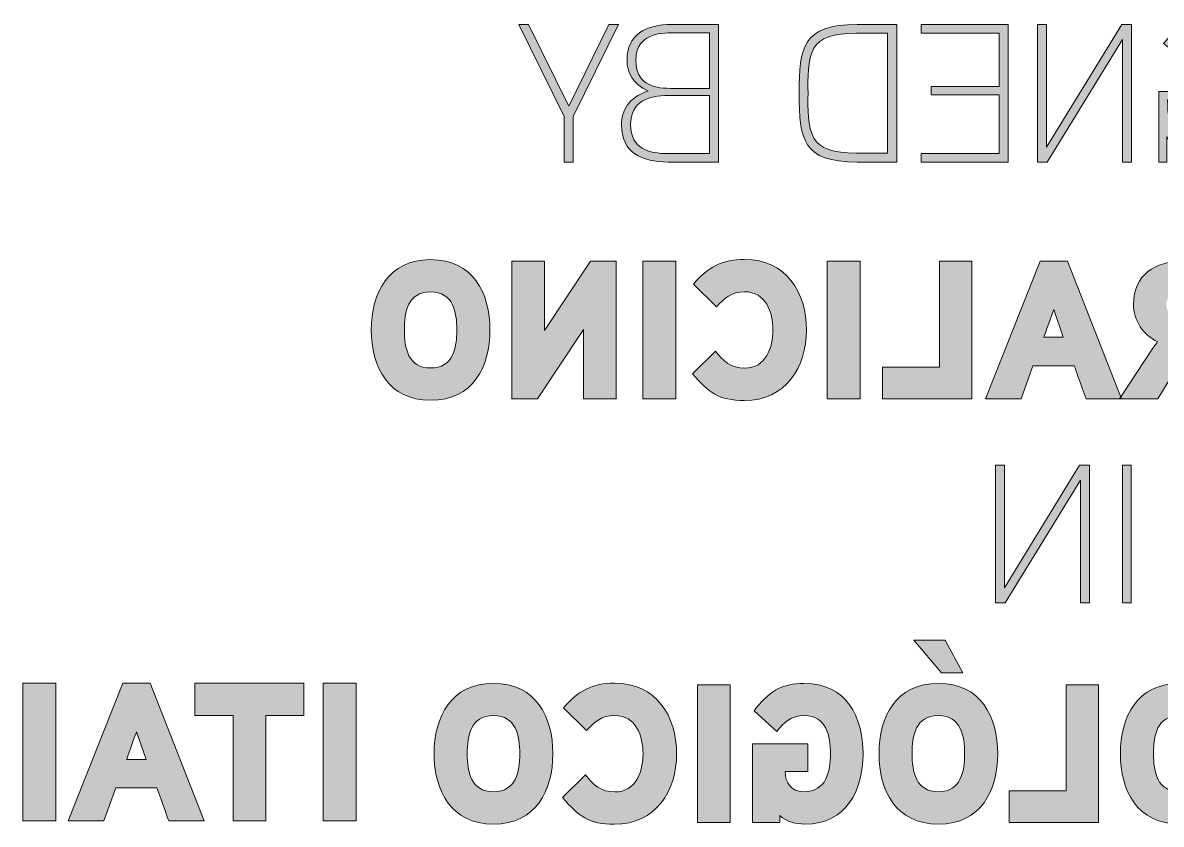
# Model space of a CAD drawing. Header units: centimetres. Extents: x 0.09 to 3.73, y -8.23 to -2.14.
# Drawn here: x 1.028 to 1.914, y -4.312 to -3.688 of the extents above; entities that cross this region are included whole.
import ezdxf

# ---------------------------------------------------------------- set-up
doc = ezdxf.new("R2010")
doc.units = ezdxf.units.CM
doc.header["$MEASUREMENT"] = 0
doc.layers.add('Camada 1', color=7, linetype='Continuous', lineweight=0)

# ---------------------------------------------------------------- blocks, each defined once
blk = doc.blocks.new('Block_18')
at = {"layer": 'Camada 1', "true_color": 0x1d1d1b, "transparency": 33554687}
h = blk.add_hatch(color=250, dxfattribs=at)
h.dxf.hatch_style = 2
edge = h.paths.add_edge_path()
edge.add_spline(control_points=[(1.4217, -3.68964), (1.4217, -3.68964), (1.45298, -3.75331), (1.45298, -3.75331), (1.45298, -3.75331), (1.48412, -3.68964), (1.48412, -3.68964), (1.48412, -3.68964), (1.49181, -3.68964), (1.49181, -3.68964), (1.49181, -3.68964), (1.45636, -3.76126), (1.45636, -3.76126), (1.45636, -3.76126), (1.45636, -3.79671), (1.45636, -3.79671), (1.45636, -3.79671), (1.44947, -3.79671), (1.44947, -3.79671), (1.44947, -3.79671), (1.44947, -3.76126), (1.44947, -3.76126), (1.44947, -3.76126), (1.41402, -3.68964), (1.41402, -3.68964), (1.41402, -3.68964), (1.4217, -3.68964), (1.4217, -3.68964)], knot_values=[0, 0, 0, 0, 1, 1, 1, 2, 2, 2, 3, 3, 3, 4, 4, 4, 5, 5, 5, 6, 6, 6, 7, 7, 7, 8, 8, 8, 9, 9, 9, 9], degree=3, periodic=0)
h = blk.add_hatch(color=250, dxfattribs=at)
h.dxf.hatch_style = 2
edge = h.paths.add_edge_path()
edge.add_spline(control_points=[(1.50107, -3.76771), (1.50107, -3.78628), (1.51551, -3.79013), (1.53022, -3.79013), (1.53022, -3.79013), (1.56243, -3.79013), (1.56243, -3.79013), (1.56243, -3.79013), (1.56243, -3.74487), (1.56243, -3.74487), (1.56243, -3.74487), (1.53022, -3.74487), (1.53022, -3.74487), (1.5152, -3.74487), (1.50107, -3.74931), (1.50107, -3.76771)], knot_values=[0, 0, 0, 0, 1, 1, 1, 2, 2, 2, 3, 3, 3, 4, 4, 4, 5, 5, 5, 5], degree=3, periodic=0)
edge = h.paths.add_edge_path()
edge.add_spline(control_points=[(1.50521, -3.71755), (1.50521, -3.73505), (1.51751, -3.73935), (1.53208, -3.73935), (1.53208, -3.73935), (1.56243, -3.73935), (1.56243, -3.73935), (1.56243, -3.73935), (1.56243, -3.69608), (1.56243, -3.69608), (1.56243, -3.69608), (1.53297, -3.69608), (1.53297, -3.69608), (1.51902, -3.69608), (1.50521, -3.69991), (1.50521, -3.71755)], knot_values=[0, 0, 0, 0, 1, 1, 1, 2, 2, 2, 3, 3, 3, 4, 4, 4, 5, 5, 5, 5], degree=3, periodic=0)
edge = h.paths.add_edge_path()
edge.add_spline(control_points=[(1.49401, -3.76771), (1.49401, -3.75668), (1.49983, -3.74607), (1.51472, -3.74149), (1.50262, -3.73598), (1.49832, -3.72643), (1.49832, -3.71755), (1.49832, -3.69698), (1.51351, -3.68964), (1.53297, -3.68964), (1.53297, -3.68964), (1.56949, -3.68964), (1.56949, -3.68964), (1.56949, -3.68964), (1.56949, -3.79671), (1.56949, -3.79671), (1.56949, -3.79671), (1.53022, -3.79671), (1.53022, -3.79671), (1.50982, -3.79671), (1.49401, -3.7892), (1.49401, -3.76771)], knot_values=[0, 0, 0, 0, 1, 1, 1, 2, 2, 2, 3, 3, 3, 4, 4, 4, 5, 5, 5, 6, 6, 6, 7, 7, 7, 7], degree=3, periodic=0)
h = blk.add_hatch(color=250, dxfattribs=at)
h.dxf.hatch_style = 2
edge = h.paths.add_edge_path()
edge.add_spline(control_points=[(1.63915, -3.74318), (1.63915, -3.75468), (1.63853, -3.76957), (1.64373, -3.77801), (1.64866, -3.78628), (1.65848, -3.78982), (1.67674, -3.78982), (1.67674, -3.78982), (1.70113, -3.78982), (1.70113, -3.78982), (1.70113, -3.78982), (1.70113, -3.69639), (1.70113, -3.69639), (1.70113, -3.69639), (1.67674, -3.69639), (1.67674, -3.69639), (1.65848, -3.69639), (1.64866, -3.69991), (1.64373, -3.70804), (1.63853, -3.71679), (1.63915, -3.73181), (1.63915, -3.74318)], knot_values=[0, 0, 0, 0, 1, 1, 1, 2, 2, 2, 3, 3, 3, 4, 4, 4, 5, 5, 5, 6, 6, 6, 7, 7, 7, 7], degree=3, periodic=0)
edge = h.paths.add_edge_path()
edge.add_spline(control_points=[(1.63223, -3.74318), (1.63223, -3.70742), (1.63485, -3.68964), (1.67736, -3.68964), (1.67736, -3.68964), (1.70819, -3.68964), (1.70819, -3.68964), (1.70819, -3.68964), (1.70819, -3.79671), (1.70819, -3.79671), (1.70819, -3.79671), (1.67736, -3.79671), (1.67736, -3.79671), (1.63485, -3.79671), (1.63223, -3.7789), (1.63223, -3.74318)], knot_values=[0, 0, 0, 0, 1, 1, 1, 2, 2, 2, 3, 3, 3, 4, 4, 4, 5, 5, 5, 5], degree=3, periodic=0)
h = blk.add_hatch(color=250, dxfattribs=at)
h.dxf.hatch_style = 2
edge = h.paths.add_edge_path()
edge.add_spline(control_points=[(1.72728, -3.78996), (1.72728, -3.78996), (1.78788, -3.78996), (1.78788, -3.78996), (1.78788, -3.78996), (1.78788, -3.74438), (1.78788, -3.74438), (1.78788, -3.74438), (1.73496, -3.74438), (1.73496, -3.74438), (1.73496, -3.74438), (1.73496, -3.73794), (1.73496, -3.73794), (1.73496, -3.73794), (1.78788, -3.73794), (1.78788, -3.73794), (1.78788, -3.73794), (1.78788, -3.69639), (1.78788, -3.69639), (1.78788, -3.69639), (1.72728, -3.69639), (1.72728, -3.69639), (1.72728, -3.69639), (1.72728, -3.68964), (1.72728, -3.68964), (1.72728, -3.68964), (1.79494, -3.68964), (1.79494, -3.68964), (1.79494, -3.68964), (1.79494, -3.79671), (1.79494, -3.79671), (1.79494, -3.79671), (1.72728, -3.79671), (1.72728, -3.79671), (1.72728, -3.79671), (1.72728, -3.78996), (1.72728, -3.78996)], knot_values=[0, 0, 0, 0, 1, 1, 1, 2, 2, 2, 3, 3, 3, 4, 4, 4, 5, 5, 5, 6, 6, 6, 7, 7, 7, 8, 8, 8, 9, 9, 9, 10, 10, 10, 11, 11, 11, 12, 12, 12, 12], degree=3, periodic=0)
h = blk.add_hatch(color=250, dxfattribs=at)
h.dxf.hatch_style = 2
edge = h.paths.add_edge_path()
edge.add_spline(control_points=[(1.81775, -3.68964), (1.81775, -3.68964), (1.82481, -3.68964), (1.82481, -3.68964), (1.82481, -3.68964), (1.82481, -3.78507), (1.82481, -3.78507), (1.82481, -3.78507), (1.88327, -3.68964), (1.88327, -3.68964), (1.88327, -3.68964), (1.89092, -3.68964), (1.89092, -3.68964), (1.89092, -3.68964), (1.89092, -3.79671), (1.89092, -3.79671), (1.89092, -3.79671), (1.88386, -3.79671), (1.88386, -3.79671), (1.88386, -3.79671), (1.88386, -3.70129), (1.88386, -3.70129), (1.88386, -3.70129), (1.82526, -3.79671), (1.82526, -3.79671), (1.82526, -3.79671), (1.81775, -3.79671), (1.81775, -3.79671), (1.81775, -3.79671), (1.81775, -3.68964), (1.81775, -3.68964)], knot_values=[0, 0, 0, 0, 1, 1, 1, 2, 2, 2, 3, 3, 3, 4, 4, 4, 5, 5, 5, 6, 6, 6, 7, 7, 7, 8, 8, 8, 9, 9, 9, 10, 10, 10, 10], degree=3, periodic=0)
h = blk.add_hatch(color=250, dxfattribs=at)
h.dxf.hatch_style = 2
edge = h.paths.add_edge_path()
edge.add_spline(control_points=[(1.94642, -3.7418), (1.94642, -3.7418), (1.94642, -3.74824), (1.94642, -3.74824), (1.94642, -3.74824), (1.91896, -3.74824), (1.91896, -3.74824), (1.91896, -3.76957), (1.92448, -3.7912), (1.94856, -3.7912), (1.97681, -3.7912), (1.9837, -3.76512), (1.9837, -3.74318), (1.9837, -3.72061), (1.97681, -3.69515), (1.94794, -3.69515), (1.93536, -3.69515), (1.9283, -3.70008), (1.92096, -3.70866), (1.92096, -3.70866), (1.9159, -3.70435), (1.9159, -3.70435), (1.92479, -3.69378), (1.93336, -3.68826), (1.94794, -3.68826), (1.97908, -3.68826), (1.99076, -3.71524), (1.99076, -3.74318), (1.99076, -3.77077), (1.97987, -3.79809), (1.94856, -3.79809), (1.93429, -3.79809), (1.92434, -3.79272), (1.91848, -3.77694), (1.91848, -3.77694), (1.91848, -3.79671), (1.91848, -3.79671), (1.91848, -3.79671), (1.91204, -3.79671), (1.91204, -3.79671), (1.91204, -3.79671), (1.91204, -3.7418), (1.91204, -3.7418), (1.91204, -3.7418), (1.94642, -3.7418), (1.94642, -3.7418)], knot_values=[0, 0, 0, 0, 1, 1, 1, 2, 2, 2, 3, 3, 3, 4, 4, 4, 5, 5, 5, 6, 6, 6, 7, 7, 7, 8, 8, 8, 9, 9, 9, 10, 10, 10, 11, 11, 11, 12, 12, 12, 13, 13, 13, 14, 14, 14, 15, 15, 15, 15], degree=3, periodic=0)
h = blk.add_hatch(color=250, dxfattribs=at)
h.dxf.hatch_style = 2
edge = h.paths.add_edge_path()
edge.add_spline(control_points=[(1.32506, -3.92746), (1.32506, -3.94141), (1.32785, -3.95705), (1.34549, -3.95705), (1.36313, -3.95705), (1.36589, -3.94141), (1.36589, -3.92746), (1.36589, -3.9135), (1.36313, -3.89783), (1.34549, -3.89783), (1.32754, -3.89783), (1.32506, -3.9135), (1.32506, -3.92746)], knot_values=[0, 0, 0, 0, 1, 1, 1, 2, 2, 2, 3, 3, 3, 4, 4, 4, 4], degree=3, periodic=0)
edge = h.paths.add_edge_path()
edge.add_spline(control_points=[(1.29929, -3.92746), (1.29929, -3.89876), (1.31249, -3.87268), (1.34549, -3.87268), (1.37863, -3.87268), (1.39166, -3.89876), (1.39166, -3.92746), (1.39166, -3.95615), (1.37863, -3.98223), (1.34549, -3.98223), (1.31249, -3.98223), (1.29929, -3.95615), (1.29929, -3.92746)], knot_values=[0, 0, 0, 0, 1, 1, 1, 2, 2, 2, 3, 3, 3, 4, 4, 4, 4], degree=3, periodic=0)
h = blk.add_hatch(color=250, dxfattribs=at)
h.dxf.hatch_style = 2
edge = h.paths.add_edge_path()
edge.add_spline(control_points=[(1.40864, -3.87392), (1.40864, -3.87392), (1.4341, -3.87392), (1.4341, -3.87392), (1.4341, -3.87392), (1.4341, -3.92777), (1.4341, -3.92777), (1.4341, -3.92777), (1.46986, -3.87392), (1.46986, -3.87392), (1.46986, -3.87392), (1.48995, -3.87392), (1.48995, -3.87392), (1.48995, -3.87392), (1.48995, -3.98099), (1.48995, -3.98099), (1.48995, -3.98099), (1.46449, -3.98099), (1.46449, -3.98099), (1.46449, -3.98099), (1.46449, -3.92701), (1.46449, -3.92701), (1.46449, -3.92701), (1.42859, -3.98099), (1.42859, -3.98099), (1.42859, -3.98099), (1.40864, -3.98099), (1.40864, -3.98099), (1.40864, -3.98099), (1.40864, -3.87392), (1.40864, -3.87392)], knot_values=[0, 0, 0, 0, 1, 1, 1, 2, 2, 2, 3, 3, 3, 4, 4, 4, 5, 5, 5, 6, 6, 6, 7, 7, 7, 8, 8, 8, 9, 9, 9, 10, 10, 10, 10], degree=3, periodic=0)
h = blk.add_hatch(color=250, dxfattribs=at)
h.dxf.hatch_style = 2
edge = h.paths.add_edge_path()
edge.add_spline(control_points=[(1.51072, -3.87392), (1.51072, -3.87392), (1.53632, -3.87392), (1.53632, -3.87392), (1.53632, -3.87392), (1.53632, -3.98099), (1.53632, -3.98099), (1.53632, -3.98099), (1.51072, -3.98099), (1.51072, -3.98099), (1.51072, -3.98099), (1.51072, -3.87392), (1.51072, -3.87392)], knot_values=[0, 0, 0, 0, 1, 1, 1, 2, 2, 2, 3, 3, 3, 4, 4, 4, 4], degree=3, periodic=0)
h = blk.add_hatch(color=250, dxfattribs=at)
h.dxf.hatch_style = 2
edge = h.paths.add_edge_path()
edge.add_spline(control_points=[(1.56712, -3.94403), (1.57308, -3.95168), (1.57938, -3.95722), (1.58982, -3.95722), (1.60639, -3.95722), (1.6119, -3.9411), (1.6119, -3.92746), (1.6119, -3.91381), (1.60639, -3.89769), (1.58982, -3.89769), (1.57969, -3.89769), (1.57401, -3.90275), (1.56801, -3.90933), (1.56801, -3.90933), (1.55006, -3.8917), (1.55006, -3.8917), (1.56129, -3.8785), (1.57218, -3.87254), (1.58982, -3.87254), (1.62234, -3.87254), (1.63798, -3.89831), (1.63798, -3.92746), (1.63798, -3.95643), (1.62189, -3.98237), (1.58965, -3.98237), (1.5697, -3.98237), (1.56188, -3.97624), (1.54917, -3.96149), (1.54917, -3.96149), (1.56712, -3.94403), (1.56712, -3.94403)], knot_values=[0, 0, 0, 0, 1, 1, 1, 2, 2, 2, 3, 3, 3, 4, 4, 4, 5, 5, 5, 6, 6, 6, 7, 7, 7, 8, 8, 8, 9, 9, 9, 10, 10, 10, 10], degree=3, periodic=0)
h = blk.add_hatch(color=250, dxfattribs=at)
h.dxf.hatch_style = 2
edge = h.paths.add_edge_path()
edge.add_spline(control_points=[(1.65414, -3.87392), (1.65414, -3.87392), (1.67977, -3.87392), (1.67977, -3.87392), (1.67977, -3.87392), (1.67977, -3.98099), (1.67977, -3.98099), (1.67977, -3.98099), (1.65414, -3.98099), (1.65414, -3.98099), (1.65414, -3.98099), (1.65414, -3.87392), (1.65414, -3.87392)], knot_values=[0, 0, 0, 0, 1, 1, 1, 2, 2, 2, 3, 3, 3, 4, 4, 4, 4], degree=3, periodic=0)
h = blk.add_hatch(color=250, dxfattribs=at)
h.dxf.hatch_style = 2
edge = h.paths.add_edge_path()
edge.add_spline(control_points=[(1.69703, -3.95629), (1.69703, -3.95629), (1.74137, -3.95629), (1.74137, -3.95629), (1.74137, -3.95629), (1.74137, -3.87392), (1.74137, -3.87392), (1.74137, -3.87392), (1.76669, -3.87392), (1.76669, -3.87392), (1.76669, -3.87392), (1.76669, -3.98099), (1.76669, -3.98099), (1.76669, -3.98099), (1.69703, -3.98099), (1.69703, -3.98099), (1.69703, -3.98099), (1.69703, -3.95629), (1.69703, -3.95629)], knot_values=[0, 0, 0, 0, 1, 1, 1, 2, 2, 2, 3, 3, 3, 4, 4, 4, 5, 5, 5, 6, 6, 6, 6], degree=3, periodic=0)
h = blk.add_hatch(color=250, dxfattribs=at)
h.dxf.hatch_style = 2
edge = h.paths.add_edge_path()
edge.add_spline(control_points=[(1.83783, -3.93314), (1.83783, -3.93314), (1.83032, -3.91164), (1.83032, -3.91164), (1.83015, -3.91213), (1.82281, -3.93266), (1.82264, -3.93314), (1.82264, -3.93314), (1.83783, -3.93314), (1.83783, -3.93314)], knot_values=[0, 0, 0, 0, 1, 1, 1, 2, 2, 2, 3, 3, 3, 3], degree=3, periodic=0)
edge = h.paths.add_edge_path()
edge.add_spline(control_points=[(1.81974, -3.87392), (1.81974, -3.87392), (1.84103, -3.87392), (1.84103, -3.87392), (1.84103, -3.87392), (1.8831, -3.98099), (1.8831, -3.98099), (1.8831, -3.98099), (1.85547, -3.98099), (1.85547, -3.98099), (1.85547, -3.98086), (1.84627, -3.95553), (1.84627, -3.95536), (1.84627, -3.95536), (1.8142, -3.95536), (1.8142, -3.95536), (1.8142, -3.95536), (1.805, -3.98099), (1.805, -3.98099), (1.805, -3.98099), (1.77723, -3.98099), (1.77723, -3.98099), (1.77723, -3.98099), (1.81974, -3.87392), (1.81974, -3.87392)], knot_values=[0, 0, 0, 0, 1, 1, 1, 2, 2, 2, 3, 3, 3, 4, 4, 4, 5, 5, 5, 6, 6, 6, 7, 7, 7, 8, 8, 8, 8], degree=3, periodic=0)
h = blk.add_hatch(color=250, dxfattribs=at)
h.dxf.hatch_style = 2
edge = h.paths.add_edge_path()
edge.add_spline(control_points=[(1.918, -3.90751), (1.918, -3.91564), (1.92354, -3.91702), (1.93088, -3.91702), (1.93088, -3.91702), (1.94608, -3.91702), (1.94608, -3.91702), (1.94608, -3.91702), (1.94608, -3.89845), (1.94608, -3.89845), (1.94608, -3.89845), (1.93088, -3.89845), (1.93088, -3.89845), (1.92399, -3.89845), (1.918, -3.89969), (1.918, -3.90751)], knot_values=[0, 0, 0, 0, 1, 1, 1, 2, 2, 2, 3, 3, 3, 4, 4, 4, 5, 5, 5, 5], degree=3, periodic=0)
edge = h.paths.add_edge_path()
edge.add_spline(control_points=[(1.8924, -3.90737), (1.8924, -3.88436), (1.90956, -3.87392), (1.93088, -3.87392), (1.93088, -3.87392), (1.97157, -3.87392), (1.97157, -3.87392), (1.97157, -3.87392), (1.97157, -3.98099), (1.97157, -3.98099), (1.97157, -3.98099), (1.94608, -3.98099), (1.94608, -3.98099), (1.94608, -3.98099), (1.94608, -3.93941), (1.94608, -3.93941), (1.94608, -3.93941), (1.94363, -3.93941), (1.94363, -3.93941), (1.93705, -3.93941), (1.93626, -3.94017), (1.93288, -3.94572), (1.93288, -3.94572), (1.91125, -3.98099), (1.91125, -3.98099), (1.91125, -3.98099), (1.88151, -3.98099), (1.88151, -3.98099), (1.88151, -3.98099), (1.90804, -3.94096), (1.90804, -3.94096), (1.90911, -3.93972), (1.91049, -3.93741), (1.91111, -3.93652), (1.90022, -3.93176), (1.8924, -3.91995), (1.8924, -3.90737)], knot_values=[0, 0, 0, 0, 1, 1, 1, 2, 2, 2, 3, 3, 3, 4, 4, 4, 5, 5, 5, 6, 6, 6, 7, 7, 7, 8, 8, 8, 9, 9, 9, 10, 10, 10, 11, 11, 11, 12, 12, 12, 12], degree=3, periodic=0)
h = blk.add_hatch(color=250, dxfattribs=at)
h.dxf.hatch_style = 2
edge = h.paths.add_edge_path()
edge.add_spline(control_points=[(1.78496, -4.03273), (1.78496, -4.03273), (1.792, -4.03273), (1.792, -4.03273), (1.792, -4.03273), (1.792, -4.12816), (1.792, -4.12816), (1.792, -4.12816), (1.85047, -4.03273), (1.85047, -4.03273), (1.85047, -4.03273), (1.85813, -4.03273), (1.85813, -4.03273), (1.85813, -4.03273), (1.85813, -4.13981), (1.85813, -4.13981), (1.85813, -4.13981), (1.85107, -4.13981), (1.85107, -4.13981), (1.85107, -4.13981), (1.85107, -4.04438), (1.85107, -4.04438), (1.85107, -4.04438), (1.79247, -4.13981), (1.79247, -4.13981), (1.79247, -4.13981), (1.78496, -4.13981), (1.78496, -4.13981), (1.78496, -4.13981), (1.78496, -4.03273), (1.78496, -4.03273)], knot_values=[0, 0, 0, 0, 1, 1, 1, 2, 2, 2, 3, 3, 3, 4, 4, 4, 5, 5, 5, 6, 6, 6, 7, 7, 7, 8, 8, 8, 9, 9, 9, 10, 10, 10, 10], degree=3, periodic=0)
h = blk.add_hatch(color=250, dxfattribs=at)
h.dxf.hatch_style = 2
edge = h.paths.add_edge_path()
edge.add_spline(control_points=[(1.8838, -4.03273), (1.8838, -4.03273), (1.8907, -4.03273), (1.8907, -4.03273), (1.8907, -4.03273), (1.8907, -4.13981), (1.8907, -4.13981), (1.8907, -4.13981), (1.8838, -4.13981), (1.8838, -4.13981), (1.8838, -4.13981), (1.8838, -4.03273), (1.8838, -4.03273)], knot_values=[0, 0, 0, 0, 1, 1, 1, 2, 2, 2, 3, 3, 3, 4, 4, 4, 4], degree=3, periodic=0)
h = blk.add_hatch(color=250, dxfattribs=at)
h.dxf.hatch_style = 2
edge = h.paths.add_edge_path()
edge.add_spline(control_points=[(1.74597, -4.16899), (1.74597, -4.16899), (1.75961, -4.19445), (1.75961, -4.19445), (1.75961, -4.19445), (1.74304, -4.19445), (1.74304, -4.19445), (1.74304, -4.19445), (1.72158, -4.16899), (1.72158, -4.16899), (1.72158, -4.16899), (1.74597, -4.16899), (1.74597, -4.16899)], knot_values=[0, 0, 0, 0, 1, 1, 1, 2, 2, 2, 3, 3, 3, 4, 4, 4, 4], degree=3, periodic=0)
edge = h.paths.add_edge_path()
edge.add_spline(control_points=[(1.72017, -4.25736), (1.72017, -4.27131), (1.72296, -4.28695), (1.7406, -4.28695), (1.75824, -4.28695), (1.76099, -4.27131), (1.76099, -4.25736), (1.76099, -4.24341), (1.75824, -4.22773), (1.7406, -4.22773), (1.72265, -4.22773), (1.72017, -4.24341), (1.72017, -4.25736)], knot_values=[0, 0, 0, 0, 1, 1, 1, 2, 2, 2, 3, 3, 3, 4, 4, 4, 4], degree=3, periodic=0)
edge = h.paths.add_edge_path()
edge.add_spline(control_points=[(1.6944, -4.25736), (1.6944, -4.22866), (1.70759, -4.20258), (1.7406, -4.20258), (1.77374, -4.20258), (1.78676, -4.22866), (1.78676, -4.25736), (1.78676, -4.28606), (1.77374, -4.31214), (1.7406, -4.31214), (1.70759, -4.31214), (1.6944, -4.28606), (1.6944, -4.25736)], knot_values=[0, 0, 0, 0, 1, 1, 1, 2, 2, 2, 3, 3, 3, 4, 4, 4, 4], degree=3, periodic=0)
h = blk.add_hatch(color=250, dxfattribs=at)
h.dxf.hatch_style = 2
edge = h.paths.add_edge_path()
edge.add_spline(control_points=[(1.02814, -4.20256), (1.02814, -4.20256), (1.05376, -4.20256), (1.05376, -4.20256), (1.05376, -4.20256), (1.05376, -4.30964), (1.05376, -4.30964), (1.05376, -4.30964), (1.02814, -4.30964), (1.02814, -4.30964), (1.02814, -4.30964), (1.02814, -4.20256), (1.02814, -4.20256)], knot_values=[0, 0, 0, 0, 1, 1, 1, 2, 2, 2, 3, 3, 3, 4, 4, 4, 4], degree=3, periodic=0)
h = blk.add_hatch(color=250, dxfattribs=at)
h.dxf.hatch_style = 2
edge = h.paths.add_edge_path()
edge.add_spline(control_points=[(1.12414, -4.26179), (1.12414, -4.26179), (1.11663, -4.24029), (1.11663, -4.24029), (1.11647, -4.24077), (1.10912, -4.2613), (1.10896, -4.26179), (1.10896, -4.26179), (1.12414, -4.26179), (1.12414, -4.26179)], knot_values=[0, 0, 0, 0, 1, 1, 1, 2, 2, 2, 3, 3, 3, 3], degree=3, periodic=0)
edge = h.paths.add_edge_path()
edge.add_spline(control_points=[(1.10605, -4.20256), (1.10605, -4.20256), (1.12738, -4.20256), (1.12738, -4.20256), (1.12738, -4.20256), (1.16941, -4.30964), (1.16941, -4.30964), (1.16941, -4.30964), (1.1418, -4.30964), (1.1418, -4.30964), (1.1418, -4.3095), (1.13258, -4.28418), (1.13258, -4.28401), (1.13258, -4.28401), (1.10052, -4.28401), (1.10052, -4.28401), (1.10052, -4.28401), (1.09133, -4.30964), (1.09133, -4.30964), (1.09133, -4.30964), (1.06354, -4.30964), (1.06354, -4.30964), (1.06354, -4.30964), (1.10605, -4.20256), (1.10605, -4.20256)], knot_values=[0, 0, 0, 0, 1, 1, 1, 2, 2, 2, 3, 3, 3, 4, 4, 4, 5, 5, 5, 6, 6, 6, 7, 7, 7, 8, 8, 8, 8], degree=3, periodic=0)
h = blk.add_hatch(color=250, dxfattribs=at)
h.dxf.hatch_style = 2
edge = h.paths.add_edge_path()
edge.add_spline(control_points=[(1.16197, -4.20256), (1.16197, -4.20256), (1.2468, -4.20256), (1.2468, -4.20256), (1.2468, -4.20256), (1.2468, -4.22771), (1.2468, -4.22771), (1.2468, -4.22771), (1.21719, -4.22771), (1.21719, -4.22771), (1.21719, -4.22771), (1.21719, -4.30964), (1.21719, -4.30964), (1.21719, -4.30964), (1.19173, -4.30964), (1.19173, -4.30964), (1.19173, -4.30964), (1.19173, -4.22771), (1.19173, -4.22771), (1.19173, -4.22771), (1.16197, -4.22771), (1.16197, -4.22771), (1.16197, -4.22771), (1.16197, -4.20256), (1.16197, -4.20256)], knot_values=[0, 0, 0, 0, 1, 1, 1, 2, 2, 2, 3, 3, 3, 4, 4, 4, 5, 5, 5, 6, 6, 6, 7, 7, 7, 8, 8, 8, 8], degree=3, periodic=0)
h = blk.add_hatch(color=250, dxfattribs=at)
h.dxf.hatch_style = 2
edge = h.paths.add_edge_path()
edge.add_spline(control_points=[(1.26189, -4.20256), (1.26189, -4.20256), (1.28751, -4.20256), (1.28751, -4.20256), (1.28751, -4.20256), (1.28751, -4.30964), (1.28751, -4.30964), (1.28751, -4.30964), (1.26189, -4.30964), (1.26189, -4.30964), (1.26189, -4.30964), (1.26189, -4.20256), (1.26189, -4.20256)], knot_values=[0, 0, 0, 0, 1, 1, 1, 2, 2, 2, 3, 3, 3, 4, 4, 4, 4], degree=3, periodic=0)
h = blk.add_hatch(color=250, dxfattribs=at)
h.dxf.hatch_style = 2
edge = h.paths.add_edge_path()
edge.add_spline(control_points=[(1.374, -4.25736), (1.374, -4.27131), (1.37679, -4.28695), (1.39443, -4.28695), (1.41207, -4.28695), (1.41483, -4.27131), (1.41483, -4.25736), (1.41483, -4.24341), (1.41207, -4.22773), (1.39443, -4.22773), (1.37648, -4.22773), (1.374, -4.24341), (1.374, -4.25736)], knot_values=[0, 0, 0, 0, 1, 1, 1, 2, 2, 2, 3, 3, 3, 4, 4, 4, 4], degree=3, periodic=0)
edge = h.paths.add_edge_path()
edge.add_spline(control_points=[(1.34823, -4.25736), (1.34823, -4.22866), (1.36143, -4.20258), (1.39443, -4.20258), (1.42758, -4.20258), (1.4406, -4.22866), (1.4406, -4.25736), (1.4406, -4.28606), (1.42758, -4.31214), (1.39443, -4.31214), (1.36143, -4.31214), (1.34823, -4.28606), (1.34823, -4.25736)], knot_values=[0, 0, 0, 0, 1, 1, 1, 2, 2, 2, 3, 3, 3, 4, 4, 4, 4], degree=3, periodic=0)
h = blk.add_hatch(color=250, dxfattribs=at)
h.dxf.hatch_style = 2
edge = h.paths.add_edge_path()
edge.add_spline(control_points=[(1.46602, -4.27393), (1.47198, -4.28158), (1.47829, -4.28712), (1.48873, -4.28712), (1.5053, -4.28712), (1.51081, -4.271), (1.51081, -4.25736), (1.51081, -4.24372), (1.5053, -4.22759), (1.48873, -4.22759), (1.4786, -4.22759), (1.47291, -4.23266), (1.46692, -4.23924), (1.46692, -4.23924), (1.44897, -4.2216), (1.44897, -4.2216), (1.4602, -4.2084), (1.47109, -4.20244), (1.48873, -4.20244), (1.52125, -4.20244), (1.53689, -4.22821), (1.53689, -4.25736), (1.53689, -4.28637), (1.5208, -4.31227), (1.48855, -4.31227), (1.46861, -4.31227), (1.46079, -4.30614), (1.44807, -4.2914), (1.44807, -4.2914), (1.46602, -4.27393), (1.46602, -4.27393)], knot_values=[0, 0, 0, 0, 1, 1, 1, 2, 2, 2, 3, 3, 3, 4, 4, 4, 5, 5, 5, 6, 6, 6, 7, 7, 7, 8, 8, 8, 9, 9, 9, 10, 10, 10, 10], degree=3, periodic=0)
h = blk.add_hatch(color=250, dxfattribs=at)
h.dxf.hatch_style = 2
edge = h.paths.add_edge_path()
edge.add_spline(control_points=[(1.55305, -4.20382), (1.55305, -4.20382), (1.57868, -4.20382), (1.57868, -4.20382), (1.57868, -4.20382), (1.57868, -4.3109), (1.57868, -4.3109), (1.57868, -4.3109), (1.55305, -4.3109), (1.55305, -4.3109), (1.55305, -4.3109), (1.55305, -4.20382), (1.55305, -4.20382)], knot_values=[0, 0, 0, 0, 1, 1, 1, 2, 2, 2, 3, 3, 3, 4, 4, 4, 4], degree=3, periodic=0)
h = blk.add_hatch(color=250, dxfattribs=at)
h.dxf.hatch_style = 2
edge = h.paths.add_edge_path()
edge.add_spline(control_points=[(1.63907, -4.24968), (1.63907, -4.24968), (1.63907, -4.27131), (1.63907, -4.27131), (1.63907, -4.27131), (1.62143, -4.27131), (1.62143, -4.27131), (1.62143, -4.27975), (1.62588, -4.28695), (1.63587, -4.28695), (1.6535, -4.28695), (1.65657, -4.27131), (1.65657, -4.25736), (1.65657, -4.24354), (1.65364, -4.22773), (1.63618, -4.22773), (1.62588, -4.22773), (1.6205, -4.23266), (1.61499, -4.24017), (1.61499, -4.24017), (1.59721, -4.22408), (1.59721, -4.22408), (1.60779, -4.20978), (1.61792, -4.20258), (1.63618, -4.20258), (1.66901, -4.20258), (1.68203, -4.22866), (1.68203, -4.25736), (1.68203, -4.28557), (1.66915, -4.31214), (1.63676, -4.31214), (1.62942, -4.31214), (1.62267, -4.31059), (1.6173, -4.30538), (1.6173, -4.30538), (1.6173, -4.3109), (1.6173, -4.3109), (1.6173, -4.3109), (1.59597, -4.3109), (1.59597, -4.3109), (1.59597, -4.3109), (1.59597, -4.24968), (1.59597, -4.24968), (1.59597, -4.24968), (1.63907, -4.24968), (1.63907, -4.24968)], knot_values=[0, 0, 0, 0, 1, 1, 1, 2, 2, 2, 3, 3, 3, 4, 4, 4, 5, 5, 5, 6, 6, 6, 7, 7, 7, 8, 8, 8, 9, 9, 9, 10, 10, 10, 11, 11, 11, 12, 12, 12, 13, 13, 13, 14, 14, 14, 15, 15, 15, 15], degree=3, periodic=0)
h = blk.add_hatch(color=250, dxfattribs=at)
h.dxf.hatch_style = 2
edge = h.paths.add_edge_path()
edge.add_spline(control_points=[(1.79558, -4.28619), (1.79558, -4.28619), (1.83992, -4.28619), (1.83992, -4.28619), (1.83992, -4.28619), (1.83992, -4.20382), (1.83992, -4.20382), (1.83992, -4.20382), (1.86524, -4.20382), (1.86524, -4.20382), (1.86524, -4.20382), (1.86524, -4.3109), (1.86524, -4.3109), (1.86524, -4.3109), (1.79558, -4.3109), (1.79558, -4.3109), (1.79558, -4.3109), (1.79558, -4.28619), (1.79558, -4.28619)], knot_values=[0, 0, 0, 0, 1, 1, 1, 2, 2, 2, 3, 3, 3, 4, 4, 4, 5, 5, 5, 6, 6, 6, 6], degree=3, periodic=0)
h = blk.add_hatch(color=250, dxfattribs=at)
h.dxf.hatch_style = 2
edge = h.paths.add_edge_path()
edge.add_spline(control_points=[(1.90799, -4.25736), (1.90799, -4.27131), (1.91078, -4.28695), (1.92842, -4.28695), (1.94606, -4.28695), (1.94882, -4.27131), (1.94882, -4.25736), (1.94882, -4.24341), (1.94606, -4.22773), (1.92842, -4.22773), (1.91047, -4.22773), (1.90799, -4.24341), (1.90799, -4.25736)], knot_values=[0, 0, 0, 0, 1, 1, 1, 2, 2, 2, 3, 3, 3, 4, 4, 4, 4], degree=3, periodic=0)
edge = h.paths.add_edge_path()
edge.add_spline(control_points=[(1.88222, -4.25736), (1.88222, -4.22866), (1.89542, -4.20258), (1.92842, -4.20258), (1.96157, -4.20258), (1.97459, -4.22866), (1.97459, -4.25736), (1.97459, -4.28606), (1.96157, -4.31214), (1.92842, -4.31214), (1.89542, -4.31214), (1.88222, -4.28606), (1.88222, -4.25736)], knot_values=[0, 0, 0, 0, 1, 1, 1, 2, 2, 2, 3, 3, 3, 4, 4, 4, 4], degree=3, periodic=0)
at = {"layer": 'Camada 1'}
for points, knots in [([(1.4217, -3.68964), (1.4217, -3.68964), (1.45298, -3.75331), (1.45298, -3.75331), (1.45298, -3.75331), (1.48412, -3.68964), (1.48412, -3.68964), (1.48412, -3.68964), (1.49181, -3.68964), (1.49181, -3.68964), (1.49181, -3.68964), (1.45636, -3.76126), (1.45636, -3.76126), (1.45636, -3.76126), (1.45636, -3.79671), (1.45636, -3.79671), (1.45636, -3.79671), (1.44947, -3.79671), (1.44947, -3.79671), (1.44947, -3.79671), (1.44947, -3.76126), (1.44947, -3.76126), (1.44947, -3.76126), (1.41402, -3.68964), (1.41402, -3.68964), (1.41402, -3.68964), (1.4217, -3.68964), (1.4217, -3.68964)], [0, 0, 0, 0, 1, 1, 1, 2, 2, 2, 3, 3, 3, 4, 4, 4, 5, 5, 5, 6, 6, 6, 7, 7, 7, 8, 8, 8, 9, 9, 9, 9]), ([(1.49401, -3.76771), (1.49401, -3.75668), (1.49983, -3.74607), (1.51472, -3.74149), (1.50262, -3.73598), (1.49832, -3.72643), (1.49832, -3.71755), (1.49832, -3.69698), (1.51351, -3.68964), (1.53297, -3.68964), (1.53297, -3.68964), (1.56949, -3.68964), (1.56949, -3.68964), (1.56949, -3.68964), (1.56949, -3.79671), (1.56949, -3.79671), (1.56949, -3.79671), (1.53022, -3.79671), (1.53022, -3.79671), (1.50982, -3.79671), (1.49401, -3.7892), (1.49401, -3.76771)], [0, 0, 0, 0, 1, 1, 1, 2, 2, 2, 3, 3, 3, 4, 4, 4, 5, 5, 5, 6, 6, 6, 7, 7, 7, 7]), ([(1.63223, -3.74318), (1.63223, -3.70742), (1.63485, -3.68964), (1.67736, -3.68964), (1.67736, -3.68964), (1.70819, -3.68964), (1.70819, -3.68964), (1.70819, -3.68964), (1.70819, -3.79671), (1.70819, -3.79671), (1.70819, -3.79671), (1.67736, -3.79671), (1.67736, -3.79671), (1.63485, -3.79671), (1.63223, -3.7789), (1.63223, -3.74318)], [0, 0, 0, 0, 1, 1, 1, 2, 2, 2, 3, 3, 3, 4, 4, 4, 5, 5, 5, 5]), ([(1.72728, -3.78996), (1.72728, -3.78996), (1.78788, -3.78996), (1.78788, -3.78996), (1.78788, -3.78996), (1.78788, -3.74438), (1.78788, -3.74438), (1.78788, -3.74438), (1.73496, -3.74438), (1.73496, -3.74438), (1.73496, -3.74438), (1.73496, -3.73794), (1.73496, -3.73794), (1.73496, -3.73794), (1.78788, -3.73794), (1.78788, -3.73794), (1.78788, -3.73794), (1.78788, -3.69639), (1.78788, -3.69639), (1.78788, -3.69639), (1.72728, -3.69639), (1.72728, -3.69639), (1.72728, -3.69639), (1.72728, -3.68964), (1.72728, -3.68964), (1.72728, -3.68964), (1.79494, -3.68964), (1.79494, -3.68964), (1.79494, -3.68964), (1.79494, -3.79671), (1.79494, -3.79671), (1.79494, -3.79671), (1.72728, -3.79671), (1.72728, -3.79671), (1.72728, -3.79671), (1.72728, -3.78996), (1.72728, -3.78996)], [0, 0, 0, 0, 1, 1, 1, 2, 2, 2, 3, 3, 3, 4, 4, 4, 5, 5, 5, 6, 6, 6, 7, 7, 7, 8, 8, 8, 9, 9, 9, 10, 10, 10, 11, 11, 11, 12, 12, 12, 12]), ([(1.81775, -3.68964), (1.81775, -3.68964), (1.82481, -3.68964), (1.82481, -3.68964), (1.82481, -3.68964), (1.82481, -3.78507), (1.82481, -3.78507), (1.82481, -3.78507), (1.88327, -3.68964), (1.88327, -3.68964), (1.88327, -3.68964), (1.89092, -3.68964), (1.89092, -3.68964), (1.89092, -3.68964), (1.89092, -3.79671), (1.89092, -3.79671), (1.89092, -3.79671), (1.88386, -3.79671), (1.88386, -3.79671), (1.88386, -3.79671), (1.88386, -3.70129), (1.88386, -3.70129), (1.88386, -3.70129), (1.82526, -3.79671), (1.82526, -3.79671), (1.82526, -3.79671), (1.81775, -3.79671), (1.81775, -3.79671), (1.81775, -3.79671), (1.81775, -3.68964), (1.81775, -3.68964)], [0, 0, 0, 0, 1, 1, 1, 2, 2, 2, 3, 3, 3, 4, 4, 4, 5, 5, 5, 6, 6, 6, 7, 7, 7, 8, 8, 8, 9, 9, 9, 10, 10, 10, 10]), ([(1.94642, -3.7418), (1.94642, -3.7418), (1.94642, -3.74824), (1.94642, -3.74824), (1.94642, -3.74824), (1.91896, -3.74824), (1.91896, -3.74824), (1.91896, -3.76957), (1.92448, -3.7912), (1.94856, -3.7912), (1.97681, -3.7912), (1.9837, -3.76512), (1.9837, -3.74318), (1.9837, -3.72061), (1.97681, -3.69515), (1.94794, -3.69515), (1.93536, -3.69515), (1.9283, -3.70008), (1.92096, -3.70866), (1.92096, -3.70866), (1.9159, -3.70435), (1.9159, -3.70435), (1.92479, -3.69378), (1.93336, -3.68826), (1.94794, -3.68826), (1.97908, -3.68826), (1.99076, -3.71524), (1.99076, -3.74318), (1.99076, -3.77077), (1.97987, -3.79809), (1.94856, -3.79809), (1.93429, -3.79809), (1.92434, -3.79272), (1.91848, -3.77694), (1.91848, -3.77694), (1.91848, -3.79671), (1.91848, -3.79671), (1.91848, -3.79671), (1.91204, -3.79671), (1.91204, -3.79671), (1.91204, -3.79671), (1.91204, -3.7418), (1.91204, -3.7418), (1.91204, -3.7418), (1.94642, -3.7418), (1.94642, -3.7418)], [0, 0, 0, 0, 1, 1, 1, 2, 2, 2, 3, 3, 3, 4, 4, 4, 5, 5, 5, 6, 6, 6, 7, 7, 7, 8, 8, 8, 9, 9, 9, 10, 10, 10, 11, 11, 11, 12, 12, 12, 13, 13, 13, 14, 14, 14, 15, 15, 15, 15]), ([(1.50521, -3.71755), (1.50521, -3.73505), (1.51751, -3.73935), (1.53208, -3.73935), (1.53208, -3.73935), (1.56243, -3.73935), (1.56243, -3.73935), (1.56243, -3.73935), (1.56243, -3.69608), (1.56243, -3.69608), (1.56243, -3.69608), (1.53297, -3.69608), (1.53297, -3.69608), (1.51902, -3.69608), (1.50521, -3.69991), (1.50521, -3.71755)], [0, 0, 0, 0, 1, 1, 1, 2, 2, 2, 3, 3, 3, 4, 4, 4, 5, 5, 5, 5]), ([(1.63915, -3.74318), (1.63915, -3.75468), (1.63853, -3.76957), (1.64373, -3.77801), (1.64866, -3.78628), (1.65848, -3.78982), (1.67674, -3.78982), (1.67674, -3.78982), (1.70113, -3.78982), (1.70113, -3.78982), (1.70113, -3.78982), (1.70113, -3.69639), (1.70113, -3.69639), (1.70113, -3.69639), (1.67674, -3.69639), (1.67674, -3.69639), (1.65848, -3.69639), (1.64866, -3.69991), (1.64373, -3.70804), (1.63853, -3.71679), (1.63915, -3.73181), (1.63915, -3.74318)], [0, 0, 0, 0, 1, 1, 1, 2, 2, 2, 3, 3, 3, 4, 4, 4, 5, 5, 5, 6, 6, 6, 7, 7, 7, 7]), ([(1.50107, -3.76771), (1.50107, -3.78628), (1.51551, -3.79013), (1.53022, -3.79013), (1.53022, -3.79013), (1.56243, -3.79013), (1.56243, -3.79013), (1.56243, -3.79013), (1.56243, -3.74487), (1.56243, -3.74487), (1.56243, -3.74487), (1.53022, -3.74487), (1.53022, -3.74487), (1.5152, -3.74487), (1.50107, -3.74931), (1.50107, -3.76771)], [0, 0, 0, 0, 1, 1, 1, 2, 2, 2, 3, 3, 3, 4, 4, 4, 5, 5, 5, 5]), ([(1.29929, -3.92746), (1.29929, -3.89876), (1.31249, -3.87268), (1.34549, -3.87268), (1.37863, -3.87268), (1.39166, -3.89876), (1.39166, -3.92746), (1.39166, -3.95615), (1.37863, -3.98223), (1.34549, -3.98223), (1.31249, -3.98223), (1.29929, -3.95615), (1.29929, -3.92746)], [0, 0, 0, 0, 1, 1, 1, 2, 2, 2, 3, 3, 3, 4, 4, 4, 4]), ([(1.40864, -3.87392), (1.40864, -3.87392), (1.4341, -3.87392), (1.4341, -3.87392), (1.4341, -3.87392), (1.4341, -3.92777), (1.4341, -3.92777), (1.4341, -3.92777), (1.46986, -3.87392), (1.46986, -3.87392), (1.46986, -3.87392), (1.48995, -3.87392), (1.48995, -3.87392), (1.48995, -3.87392), (1.48995, -3.98099), (1.48995, -3.98099), (1.48995, -3.98099), (1.46449, -3.98099), (1.46449, -3.98099), (1.46449, -3.98099), (1.46449, -3.92701), (1.46449, -3.92701), (1.46449, -3.92701), (1.42859, -3.98099), (1.42859, -3.98099), (1.42859, -3.98099), (1.40864, -3.98099), (1.40864, -3.98099), (1.40864, -3.98099), (1.40864, -3.87392), (1.40864, -3.87392)], [0, 0, 0, 0, 1, 1, 1, 2, 2, 2, 3, 3, 3, 4, 4, 4, 5, 5, 5, 6, 6, 6, 7, 7, 7, 8, 8, 8, 9, 9, 9, 10, 10, 10, 10]), ([(1.51072, -3.87392), (1.51072, -3.87392), (1.53632, -3.87392), (1.53632, -3.87392), (1.53632, -3.87392), (1.53632, -3.98099), (1.53632, -3.98099), (1.53632, -3.98099), (1.51072, -3.98099), (1.51072, -3.98099), (1.51072, -3.98099), (1.51072, -3.87392), (1.51072, -3.87392)], [0, 0, 0, 0, 1, 1, 1, 2, 2, 2, 3, 3, 3, 4, 4, 4, 4]), ([(1.56712, -3.94403), (1.57308, -3.95168), (1.57938, -3.95722), (1.58982, -3.95722), (1.60639, -3.95722), (1.6119, -3.9411), (1.6119, -3.92746), (1.6119, -3.91381), (1.60639, -3.89769), (1.58982, -3.89769), (1.57969, -3.89769), (1.57401, -3.90275), (1.56801, -3.90933), (1.56801, -3.90933), (1.55006, -3.8917), (1.55006, -3.8917), (1.56129, -3.8785), (1.57218, -3.87254), (1.58982, -3.87254), (1.62234, -3.87254), (1.63798, -3.89831), (1.63798, -3.92746), (1.63798, -3.95643), (1.62189, -3.98237), (1.58965, -3.98237), (1.5697, -3.98237), (1.56188, -3.97624), (1.54917, -3.96149), (1.54917, -3.96149), (1.56712, -3.94403), (1.56712, -3.94403)], [0, 0, 0, 0, 1, 1, 1, 2, 2, 2, 3, 3, 3, 4, 4, 4, 5, 5, 5, 6, 6, 6, 7, 7, 7, 8, 8, 8, 9, 9, 9, 10, 10, 10, 10]), ([(1.65414, -3.87392), (1.65414, -3.87392), (1.67977, -3.87392), (1.67977, -3.87392), (1.67977, -3.87392), (1.67977, -3.98099), (1.67977, -3.98099), (1.67977, -3.98099), (1.65414, -3.98099), (1.65414, -3.98099), (1.65414, -3.98099), (1.65414, -3.87392), (1.65414, -3.87392)], [0, 0, 0, 0, 1, 1, 1, 2, 2, 2, 3, 3, 3, 4, 4, 4, 4]), ([(1.69703, -3.95629), (1.69703, -3.95629), (1.74137, -3.95629), (1.74137, -3.95629), (1.74137, -3.95629), (1.74137, -3.87392), (1.74137, -3.87392), (1.74137, -3.87392), (1.76669, -3.87392), (1.76669, -3.87392), (1.76669, -3.87392), (1.76669, -3.98099), (1.76669, -3.98099), (1.76669, -3.98099), (1.69703, -3.98099), (1.69703, -3.98099), (1.69703, -3.98099), (1.69703, -3.95629), (1.69703, -3.95629)], [0, 0, 0, 0, 1, 1, 1, 2, 2, 2, 3, 3, 3, 4, 4, 4, 5, 5, 5, 6, 6, 6, 6]), ([(1.81974, -3.87392), (1.81974, -3.87392), (1.84103, -3.87392), (1.84103, -3.87392), (1.84103, -3.87392), (1.8831, -3.98099), (1.8831, -3.98099), (1.8831, -3.98099), (1.85547, -3.98099), (1.85547, -3.98099), (1.85547, -3.98086), (1.84627, -3.95553), (1.84627, -3.95536), (1.84627, -3.95536), (1.8142, -3.95536), (1.8142, -3.95536), (1.8142, -3.95536), (1.805, -3.98099), (1.805, -3.98099), (1.805, -3.98099), (1.77723, -3.98099), (1.77723, -3.98099), (1.77723, -3.98099), (1.81974, -3.87392), (1.81974, -3.87392)], [0, 0, 0, 0, 1, 1, 1, 2, 2, 2, 3, 3, 3, 4, 4, 4, 5, 5, 5, 6, 6, 6, 7, 7, 7, 8, 8, 8, 8]), ([(1.8924, -3.90737), (1.8924, -3.88436), (1.90956, -3.87392), (1.93088, -3.87392), (1.93088, -3.87392), (1.97157, -3.87392), (1.97157, -3.87392), (1.97157, -3.87392), (1.97157, -3.98099), (1.97157, -3.98099), (1.97157, -3.98099), (1.94608, -3.98099), (1.94608, -3.98099), (1.94608, -3.98099), (1.94608, -3.93941), (1.94608, -3.93941), (1.94608, -3.93941), (1.94363, -3.93941), (1.94363, -3.93941), (1.93705, -3.93941), (1.93626, -3.94017), (1.93288, -3.94572), (1.93288, -3.94572), (1.91125, -3.98099), (1.91125, -3.98099), (1.91125, -3.98099), (1.88151, -3.98099), (1.88151, -3.98099), (1.88151, -3.98099), (1.90804, -3.94096), (1.90804, -3.94096), (1.90911, -3.93972), (1.91049, -3.93741), (1.91111, -3.93652), (1.90022, -3.93176), (1.8924, -3.91995), (1.8924, -3.90737)], [0, 0, 0, 0, 1, 1, 1, 2, 2, 2, 3, 3, 3, 4, 4, 4, 5, 5, 5, 6, 6, 6, 7, 7, 7, 8, 8, 8, 9, 9, 9, 10, 10, 10, 11, 11, 11, 12, 12, 12, 12]), ([(1.32506, -3.92746), (1.32506, -3.94141), (1.32785, -3.95705), (1.34549, -3.95705), (1.36313, -3.95705), (1.36589, -3.94141), (1.36589, -3.92746), (1.36589, -3.9135), (1.36313, -3.89783), (1.34549, -3.89783), (1.32754, -3.89783), (1.32506, -3.9135), (1.32506, -3.92746)], [0, 0, 0, 0, 1, 1, 1, 2, 2, 2, 3, 3, 3, 4, 4, 4, 4]), ([(1.83783, -3.93314), (1.83783, -3.93314), (1.83032, -3.91164), (1.83032, -3.91164), (1.83015, -3.91213), (1.82281, -3.93266), (1.82264, -3.93314), (1.82264, -3.93314), (1.83783, -3.93314), (1.83783, -3.93314)], [0, 0, 0, 0, 1, 1, 1, 2, 2, 2, 3, 3, 3, 3]), ([(1.78496, -4.03273), (1.78496, -4.03273), (1.792, -4.03273), (1.792, -4.03273), (1.792, -4.03273), (1.792, -4.12816), (1.792, -4.12816), (1.792, -4.12816), (1.85047, -4.03273), (1.85047, -4.03273), (1.85047, -4.03273), (1.85813, -4.03273), (1.85813, -4.03273), (1.85813, -4.03273), (1.85813, -4.13981), (1.85813, -4.13981), (1.85813, -4.13981), (1.85107, -4.13981), (1.85107, -4.13981), (1.85107, -4.13981), (1.85107, -4.04438), (1.85107, -4.04438), (1.85107, -4.04438), (1.79247, -4.13981), (1.79247, -4.13981), (1.79247, -4.13981), (1.78496, -4.13981), (1.78496, -4.13981), (1.78496, -4.13981), (1.78496, -4.03273), (1.78496, -4.03273)], [0, 0, 0, 0, 1, 1, 1, 2, 2, 2, 3, 3, 3, 4, 4, 4, 5, 5, 5, 6, 6, 6, 7, 7, 7, 8, 8, 8, 9, 9, 9, 10, 10, 10, 10]), ([(1.8838, -4.03273), (1.8838, -4.03273), (1.8907, -4.03273), (1.8907, -4.03273), (1.8907, -4.03273), (1.8907, -4.13981), (1.8907, -4.13981), (1.8907, -4.13981), (1.8838, -4.13981), (1.8838, -4.13981), (1.8838, -4.13981), (1.8838, -4.03273), (1.8838, -4.03273)], [0, 0, 0, 0, 1, 1, 1, 2, 2, 2, 3, 3, 3, 4, 4, 4, 4]), ([(1.74597, -4.16899), (1.74597, -4.16899), (1.75961, -4.19445), (1.75961, -4.19445), (1.75961, -4.19445), (1.74304, -4.19445), (1.74304, -4.19445), (1.74304, -4.19445), (1.72158, -4.16899), (1.72158, -4.16899), (1.72158, -4.16899), (1.74597, -4.16899), (1.74597, -4.16899)], [0, 0, 0, 0, 1, 1, 1, 2, 2, 2, 3, 3, 3, 4, 4, 4, 4]), ([(1.02814, -4.20256), (1.02814, -4.20256), (1.05376, -4.20256), (1.05376, -4.20256), (1.05376, -4.20256), (1.05376, -4.30964), (1.05376, -4.30964), (1.05376, -4.30964), (1.02814, -4.30964), (1.02814, -4.30964), (1.02814, -4.30964), (1.02814, -4.20256), (1.02814, -4.20256)], [0, 0, 0, 0, 1, 1, 1, 2, 2, 2, 3, 3, 3, 4, 4, 4, 4]), ([(1.10605, -4.20256), (1.10605, -4.20256), (1.12738, -4.20256), (1.12738, -4.20256), (1.12738, -4.20256), (1.16941, -4.30964), (1.16941, -4.30964), (1.16941, -4.30964), (1.1418, -4.30964), (1.1418, -4.30964), (1.1418, -4.3095), (1.13258, -4.28418), (1.13258, -4.28401), (1.13258, -4.28401), (1.10052, -4.28401), (1.10052, -4.28401), (1.10052, -4.28401), (1.09133, -4.30964), (1.09133, -4.30964), (1.09133, -4.30964), (1.06354, -4.30964), (1.06354, -4.30964), (1.06354, -4.30964), (1.10605, -4.20256), (1.10605, -4.20256)], [0, 0, 0, 0, 1, 1, 1, 2, 2, 2, 3, 3, 3, 4, 4, 4, 5, 5, 5, 6, 6, 6, 7, 7, 7, 8, 8, 8, 8]), ([(1.16197, -4.20256), (1.16197, -4.20256), (1.2468, -4.20256), (1.2468, -4.20256), (1.2468, -4.20256), (1.2468, -4.22771), (1.2468, -4.22771), (1.2468, -4.22771), (1.21719, -4.22771), (1.21719, -4.22771), (1.21719, -4.22771), (1.21719, -4.30964), (1.21719, -4.30964), (1.21719, -4.30964), (1.19173, -4.30964), (1.19173, -4.30964), (1.19173, -4.30964), (1.19173, -4.22771), (1.19173, -4.22771), (1.19173, -4.22771), (1.16197, -4.22771), (1.16197, -4.22771), (1.16197, -4.22771), (1.16197, -4.20256), (1.16197, -4.20256)], [0, 0, 0, 0, 1, 1, 1, 2, 2, 2, 3, 3, 3, 4, 4, 4, 5, 5, 5, 6, 6, 6, 7, 7, 7, 8, 8, 8, 8]), ([(1.26189, -4.20256), (1.26189, -4.20256), (1.28751, -4.20256), (1.28751, -4.20256), (1.28751, -4.20256), (1.28751, -4.30964), (1.28751, -4.30964), (1.28751, -4.30964), (1.26189, -4.30964), (1.26189, -4.30964), (1.26189, -4.30964), (1.26189, -4.20256), (1.26189, -4.20256)], [0, 0, 0, 0, 1, 1, 1, 2, 2, 2, 3, 3, 3, 4, 4, 4, 4]), ([(1.34823, -4.25736), (1.34823, -4.22866), (1.36143, -4.20258), (1.39443, -4.20258), (1.42758, -4.20258), (1.4406, -4.22866), (1.4406, -4.25736), (1.4406, -4.28606), (1.42758, -4.31214), (1.39443, -4.31214), (1.36143, -4.31214), (1.34823, -4.28606), (1.34823, -4.25736)], [0, 0, 0, 0, 1, 1, 1, 2, 2, 2, 3, 3, 3, 4, 4, 4, 4]), ([(1.46602, -4.27393), (1.47198, -4.28158), (1.47829, -4.28712), (1.48873, -4.28712), (1.5053, -4.28712), (1.51081, -4.271), (1.51081, -4.25736), (1.51081, -4.24372), (1.5053, -4.22759), (1.48873, -4.22759), (1.4786, -4.22759), (1.47291, -4.23266), (1.46692, -4.23924), (1.46692, -4.23924), (1.44897, -4.2216), (1.44897, -4.2216), (1.4602, -4.2084), (1.47109, -4.20244), (1.48873, -4.20244), (1.52125, -4.20244), (1.53689, -4.22821), (1.53689, -4.25736), (1.53689, -4.28637), (1.5208, -4.31227), (1.48855, -4.31227), (1.46861, -4.31227), (1.46079, -4.30614), (1.44807, -4.2914), (1.44807, -4.2914), (1.46602, -4.27393), (1.46602, -4.27393)], [0, 0, 0, 0, 1, 1, 1, 2, 2, 2, 3, 3, 3, 4, 4, 4, 5, 5, 5, 6, 6, 6, 7, 7, 7, 8, 8, 8, 9, 9, 9, 10, 10, 10, 10]), ([(1.55305, -4.20382), (1.55305, -4.20382), (1.57868, -4.20382), (1.57868, -4.20382), (1.57868, -4.20382), (1.57868, -4.3109), (1.57868, -4.3109), (1.57868, -4.3109), (1.55305, -4.3109), (1.55305, -4.3109), (1.55305, -4.3109), (1.55305, -4.20382), (1.55305, -4.20382)], [0, 0, 0, 0, 1, 1, 1, 2, 2, 2, 3, 3, 3, 4, 4, 4, 4]), ([(1.63907, -4.24968), (1.63907, -4.24968), (1.63907, -4.27131), (1.63907, -4.27131), (1.63907, -4.27131), (1.62143, -4.27131), (1.62143, -4.27131), (1.62143, -4.27975), (1.62588, -4.28695), (1.63587, -4.28695), (1.6535, -4.28695), (1.65657, -4.27131), (1.65657, -4.25736), (1.65657, -4.24354), (1.65364, -4.22773), (1.63618, -4.22773), (1.62588, -4.22773), (1.6205, -4.23266), (1.61499, -4.24017), (1.61499, -4.24017), (1.59721, -4.22408), (1.59721, -4.22408), (1.60779, -4.20978), (1.61792, -4.20258), (1.63618, -4.20258), (1.66901, -4.20258), (1.68203, -4.22866), (1.68203, -4.25736), (1.68203, -4.28557), (1.66915, -4.31214), (1.63676, -4.31214), (1.62942, -4.31214), (1.62267, -4.31059), (1.6173, -4.30538), (1.6173, -4.30538), (1.6173, -4.3109), (1.6173, -4.3109), (1.6173, -4.3109), (1.59597, -4.3109), (1.59597, -4.3109), (1.59597, -4.3109), (1.59597, -4.24968), (1.59597, -4.24968), (1.59597, -4.24968), (1.63907, -4.24968), (1.63907, -4.24968)], [0, 0, 0, 0, 1, 1, 1, 2, 2, 2, 3, 3, 3, 4, 4, 4, 5, 5, 5, 6, 6, 6, 7, 7, 7, 8, 8, 8, 9, 9, 9, 10, 10, 10, 11, 11, 11, 12, 12, 12, 13, 13, 13, 14, 14, 14, 15, 15, 15, 15]), ([(1.6944, -4.25736), (1.6944, -4.22866), (1.70759, -4.20258), (1.7406, -4.20258), (1.77374, -4.20258), (1.78676, -4.22866), (1.78676, -4.25736), (1.78676, -4.28606), (1.77374, -4.31214), (1.7406, -4.31214), (1.70759, -4.31214), (1.6944, -4.28606), (1.6944, -4.25736)], [0, 0, 0, 0, 1, 1, 1, 2, 2, 2, 3, 3, 3, 4, 4, 4, 4]), ([(1.79558, -4.28619), (1.79558, -4.28619), (1.83992, -4.28619), (1.83992, -4.28619), (1.83992, -4.28619), (1.83992, -4.20382), (1.83992, -4.20382), (1.83992, -4.20382), (1.86524, -4.20382), (1.86524, -4.20382), (1.86524, -4.20382), (1.86524, -4.3109), (1.86524, -4.3109), (1.86524, -4.3109), (1.79558, -4.3109), (1.79558, -4.3109), (1.79558, -4.3109), (1.79558, -4.28619), (1.79558, -4.28619)], [0, 0, 0, 0, 1, 1, 1, 2, 2, 2, 3, 3, 3, 4, 4, 4, 5, 5, 5, 6, 6, 6, 6]), ([(1.88222, -4.25736), (1.88222, -4.22866), (1.89542, -4.20258), (1.92842, -4.20258), (1.96157, -4.20258), (1.97459, -4.22866), (1.97459, -4.25736), (1.97459, -4.28606), (1.96157, -4.31214), (1.92842, -4.31214), (1.89542, -4.31214), (1.88222, -4.28606), (1.88222, -4.25736)], [0, 0, 0, 0, 1, 1, 1, 2, 2, 2, 3, 3, 3, 4, 4, 4, 4]), ([(1.374, -4.25736), (1.374, -4.27131), (1.37679, -4.28695), (1.39443, -4.28695), (1.41207, -4.28695), (1.41483, -4.27131), (1.41483, -4.25736), (1.41483, -4.24341), (1.41207, -4.22773), (1.39443, -4.22773), (1.37648, -4.22773), (1.374, -4.24341), (1.374, -4.25736)], [0, 0, 0, 0, 1, 1, 1, 2, 2, 2, 3, 3, 3, 4, 4, 4, 4]), ([(1.72017, -4.25736), (1.72017, -4.27131), (1.72296, -4.28695), (1.7406, -4.28695), (1.75824, -4.28695), (1.76099, -4.27131), (1.76099, -4.25736), (1.76099, -4.24341), (1.75824, -4.22773), (1.7406, -4.22773), (1.72265, -4.22773), (1.72017, -4.24341), (1.72017, -4.25736)], [0, 0, 0, 0, 1, 1, 1, 2, 2, 2, 3, 3, 3, 4, 4, 4, 4]), ([(1.90799, -4.25736), (1.90799, -4.27131), (1.91078, -4.28695), (1.92842, -4.28695), (1.94606, -4.28695), (1.94882, -4.27131), (1.94882, -4.25736), (1.94882, -4.24341), (1.94606, -4.22773), (1.92842, -4.22773), (1.91047, -4.22773), (1.90799, -4.24341), (1.90799, -4.25736)], [0, 0, 0, 0, 1, 1, 1, 2, 2, 2, 3, 3, 3, 4, 4, 4, 4]), ([(1.12414, -4.26179), (1.12414, -4.26179), (1.11663, -4.24029), (1.11663, -4.24029), (1.11647, -4.24077), (1.10912, -4.2613), (1.10896, -4.26179), (1.10896, -4.26179), (1.12414, -4.26179), (1.12414, -4.26179)], [0, 0, 0, 0, 1, 1, 1, 2, 2, 2, 3, 3, 3, 3])]:
    blk.add_open_spline(points, degree=3, knots=knots, dxfattribs=at)

msp = doc.modelspace()

# ---------------------------------------------------------------- block references
at = {"layer": 'Camada 1'}
msp.add_blockref('Block_18', (0, 0), dxfattribs=at)

doc.saveas('drawing.dxf')
